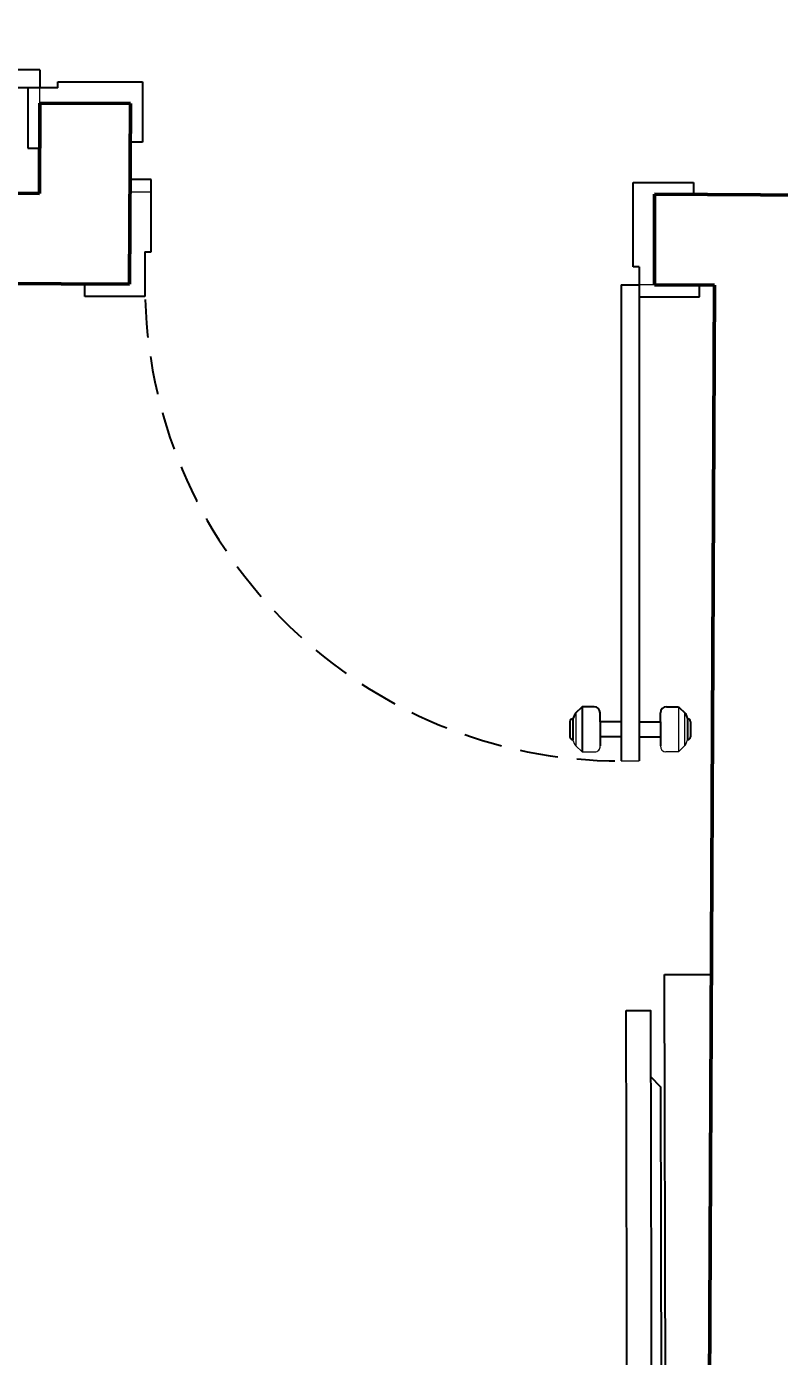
# Model space of a CAD drawing. Header units: millimetres. Extents: x 103208 to 171806, y -164 to 10038.
# Drawn here: x 117184.5 to 117309.3, y 6123.2 to 6343.8 of the extents above; entities that cross this region are included whole.
import ezdxf

# ---------------------------------------------------------------- set-up
doc = ezdxf.new("R2010")
doc.units = ezdxf.units.MM
doc.linetypes.add('HIDDEN', pattern=[9.525, 6.35, -3.175])
for name, color, linetype in [('ACESSORIOS', 2, 'Continuous'), ('PN010', 1, 'Continuous'), ('PORTAS', 3, 'Continuous'), ('Portas-Projeção', 55, 'HIDDEN')]:
    doc.layers.add(name, color=color, linetype=linetype)
for name, color, linetype, lineweight in [('MEDIDAS', 7, 'Continuous', 0), ('Parede Baixa', 5, 'Continuous', 50), ('Portas - Janelas', 2, 'Continuous', 20)]:
    doc.layers.add(name, color=color, linetype=linetype, lineweight=lineweight)
doc.styles.add('Valéria', font='romantic.ttf', dxfattribs={"height": 10})
doc.dimstyles.new('Cota - 50', dxfattribs={"dimtxt": 10, "dimasz": 5, "dimexe": 10, "dimexo": 20, "dimgap": 5, "dimtad": 1, "dimtxsty": 'Valéria', "dimblk": 'DOT', "dimcen": 0, "dimclrd": 12, "dimclre": 12, "dimclrt": 2, "dimazin": 2, "dimtfac": 1, "dimtix": 1, "dimtmove": 0, "dimatfit": 3, "dimldrblk": 'DOT', "dimfxl": 1, "dimarcsym": 0})

# ---------------------------------------------------------------- blocks, each defined once
blk = doc.blocks.new('_Dot')
at = {"color": 0, "linetype": 'ByBlock', "lineweight": -2}
blk.add_line((-0.5, 0), (-1, 0), dxfattribs=at)
at = {"color": 0, "linetype": 'ByBlock', "const_width": 0.5}
blk.add_lwpolyline([(-0.25, 0, 1), (0.25, 0, 1)], format="xyb", close=True, dxfattribs=at)
blk = doc.blocks.new('*D888')
at = {"layer": 'Defpoints', "color": 0, "transparency": 16777216}
for p in [(119310.37, 6770.07, 9825), (119409.15, 6632.8), (116870.38, 5014.37, 9825)]:
    blk.add_point(p, dxfattribs=at)
at = {"layer": 'MEDIDAS', "color": 12, "lineweight": -2, "transparency": 16777216}
for p, q in [((119322.05, 6753.84), (119414.99, 6624.68)), ((116973.22, 4880.02), (119405.09, 6629.88)), ((116882.06, 4998.14), (116975, 4868.98))]:
    blk.add_line(p, q, dxfattribs=at)
at = {"layer": 'MEDIDAS', "color": 12, "lineweight": -2, "transparency": 16777216, "xscale": 5, "yscale": 5, "zscale": 5}
for p, rotation in [((119409.15, 6632.8), 35.73698977606095), ((116969.16, 4877.1), 215.736989776061)]:
    blk.add_blockref('_Dot', p, dxfattribs=dict(at, rotation=rotation))
at = {"layer": 'MEDIDAS', "color": 2, "transparency": 16777216, "insert": (118183.23, 5763.18), "char_height": 10, "attachment_point": 5, "rotation": 35.737, "style": 'Valéria'}
blk.add_mtext('3006', dxfattribs=at)

msp = doc.modelspace()

# ---------------------------------------------------------------- linework, layer by layer
msp.add_line((117283.91575, 6180.53423), (117287.94167, 6180.54347))
at = {"layer": 'ACESSORIOS', "color": 2, "linetype": 'Continuous'}
for p, q in [((117184.66239, 6333.62077, 9825), (117184.66239, 6323.62077, 9825)), ((117203.66239, 6334.62077, 9825), (117203.66239, 6324.63581, 9825)), ((117285.09124, 6317.95149, 9825), (117295.07621, 6317.95149, 9825)), ((117286.09124, 6298.95149, 9825), (117296.09124, 6298.95149, 9825))]:
    msp.add_line(p, q, dxfattribs=at)
at = {"layer": 'ACESSORIOS'}
for p, q in [((117203.66239, 6324.63581, 9825), (117201.66239, 6324.63581, 9825)), ((117184.66239, 6323.62077, 9825), (117186.66239, 6323.62077, 9825)), ((117295.07621, 6317.95149, 9825), (117295.07621, 6315.95149, 9825)), ((117296.09124, 6298.95149, 9825), (117296.09124, 6300.95149, 9825)), ((117290.56635, 6052.92522), (117290.25983, 6186.50055)), ((117290.25983, 6186.50055), (117298.11952, 6186.50055))]:
    msp.add_line(p, q, dxfattribs=at)
at = {"layer": 'Parede Baixa'}
for p, q in [((117186.66239, 6331.12077, 9825), (117186.59089, 6316.12094, 9825)), ((117186.66239, 6331.12077, 9825), (117201.66222, 6331.04927, 9825)), ((117201.66222, 6331.04927, 9825), (117201.51922, 6301.04961, 9825)), ((117186.59089, 6316.12094, 9825), (116891.59424, 6317.52704, 9825)), ((117376.58951, 6315.56313, 9825), (117288.59124, 6315.98257, 9825)), ((117288.59124, 6300.95149, 9825), (117288.59124, 6315.98257, 9825)), ((117201.51922, 6301.04961, 9825), (116891.52274, 6302.52721, 9825)), ((117298.59124, 6300.90382, 9825), (117288.59124, 6300.95149, 9825)), ((117298.59124, 6300.90382, 9825), (117297.1598, 6000.59034, 9825))]:
    msp.add_line(p, q, dxfattribs=at)
at = {"layer": 'PN010'}
for p, q in [((117287.96682, 6169.58528), (117289.62844, 6167.89343)), ((117289.62844, 6167.89343), (117289.84898, 6071.78547))]:
    msp.add_line(p, q, dxfattribs=at)
msp.add_lwpolyline([(117283.91575, 6180.53423), (117287.94167, 6180.54347), (117288.21703, 6060.54378), (117284.19111, 6060.53455)], close=True, dxfattribs=at)
at = {"layer": 'PORTAS', "color": 2, "linetype": 'Continuous'}
for p, q in [((117186.66239, 6336.62077, 9825), (117107.66239, 6336.62077, 9825)), ((117186.66239, 6336.62077, 9825), (117186.66239, 6333.62077, 9825)), ((117186.66239, 6333.62077, 9825), (117107.66239, 6333.62077, 9825)), ((117189.66239, 6333.62077, 9825), (117184.66239, 6333.62077, 9825)), ((117189.66239, 6333.62077, 9825), (117189.66239, 6334.62077, 9825)), ((117189.66239, 6334.62077, 9825), (117203.66239, 6334.62077, 9825)), ((117205.09124, 6318.45613, 9825), (117201.60219, 6318.45613, 9825)), ((117205.09124, 6306.42294, 9825), (117205.09124, 6318.45613, 9825)), ((117285.09124, 6303.95149, 9825), (117285.09124, 6317.95149, 9825)), ((117204.08967, 6306.42294, 9825), (117205.09124, 6306.42294, 9825)), ((117204.08967, 6306.42294, 9825), (117204.08967, 6299.00735, 9825)), ((117286.09124, 6303.95149, 9825), (117285.09124, 6303.95149, 9825)), ((117286.09124, 6303.95149, 9825), (117286.09124, 6298.95149, 9825)), ((117194.08967, 6299.00735, 9825), (117194.08967, 6301.08503, 9825)), ((117283.09124, 6300.95149, 9825), (117283.09124, 6221.95149, 9825)), ((117283.09124, 6300.95149, 9825), (117286.09124, 6300.95149, 9825)), ((117286.09124, 6300.95149, 9825), (117286.09124, 6221.95149, 9825)), ((117204.08967, 6299.00735, 9825), (117194.08967, 6299.00735, 9825)), ((117275.44479, 6229.80504, 9825), (117275.09124, 6228.95149, 9825)), ((117276.59124, 6230.95149, 9825), (117275.44479, 6229.80504, 9825)), ((117276.59124, 6230.95149, 9825), (117276.59124, 6223.45149, 9825)), ((117278.59124, 6230.95149, 9825), (117276.59124, 6230.95149, 9825)), ((117279.59124, 6228.45149, 9825), (117279.59124, 6229.95149, 9825)), ((117289.59124, 6228.45149, 9825), (117289.59124, 6229.95149, 9825)), ((117290.59124, 6230.95149, 9825), (117292.59124, 6230.95149, 9825)), ((117292.59124, 6230.95149, 9825), (117293.73769, 6229.80504, 9825)), ((117292.65913, 6230.8836, 9825), (117292.59124, 6230.81571, 9825)), ((117293.73769, 6229.80504, 9825), (117294.09124, 6228.95149, 9825)), ((117274.59124, 6228.45149, 9825), (117274.59124, 6225.95149, 9825)), ((117275.09124, 6228.95149, 9825), (117275.09124, 6225.45149, 9825)), ((117283.09124, 6228.45149, 9825), (117279.59124, 6228.45149, 9825)), ((117279.59124, 6228.45149, 9825), (117279.59124, 6225.95149, 9825)), ((117286.09124, 6228.45149, 9825), (117289.59124, 6228.45149, 9825)), ((117289.59124, 6228.45149, 9825), (117289.59124, 6225.95149, 9825)), ((117294.09124, 6228.95149, 9825), (117294.09124, 6225.45149, 9825)), ((117294.59124, 6228.45149, 9825), (117294.59124, 6225.95149, 9825)), ((117283.09124, 6225.95149, 9825), (117279.59124, 6225.95149, 9825)), ((117279.59124, 6225.95149, 9825), (117279.59124, 6224.45149, 9825)), ((117286.09124, 6225.95149, 9825), (117289.59124, 6225.95149, 9825)), ((117289.59124, 6225.95149, 9825), (117289.59124, 6224.45149, 9825))]:
    msp.add_line(p, q, dxfattribs=at)
for centre, radius, start, end in [((117278.59124, 6229.95149, 9825), 1, 0, 90), ((117290.59124, 6229.95149, 9825), 1, 90, 180), ((117275.09124, 6228.45149, 9825), 0.5, 90, 180), ((117294.09124, 6228.45149, 9825), 0.5, 0, 90), ((117275.09124, 6225.95149, 9825), 0.5, 180, 270), ((117294.09124, 6225.95149, 9825), 0.5, 270, 0)]:
    msp.add_arc(centre, radius, start, end, dxfattribs=at)
at = {"layer": 'Portas - Janelas'}
for p, q in [((117186.66239, 6331.12077, 9825), (117186.66239, 6333.62077, 9825)), ((117201.59223, 6316.36634, 9825), (117205.09263, 6316.36634, 9825)), ((117288.59124, 6300.95149, 9825), (117286.09124, 6300.95149, 9825)), ((117275.44479, 6224.59794, 9825), (117275.59124, 6224.45149, 9825)), ((117293.73769, 6224.59794, 9825), (117293.59124, 6224.45149, 9825)), ((117275.59124, 6224.45149, 9825), (117276.59124, 6223.45149, 9825)), ((117276.59124, 6223.45149, 9825), (117278.72083, 6223.45149, 9825)), ((117292.59124, 6223.45149, 9825), (117290.51118, 6223.45149, 9825)), ((117293.59124, 6224.45149, 9825), (117292.59124, 6223.45149, 9825)), ((117283.09124, 6221.95149, 9825), (117286.09124, 6221.95149, 9825))]:
    msp.add_line(p, q, dxfattribs=at)
at = {"layer": 'Portas - Janelas', "color": 2, "linetype": 'Continuous'}
for p, q in [((117275.59124, 6229.95149, 9825), (117275.59124, 6224.45149, 9825)), ((117292.59124, 6230.95149, 9825), (117292.59124, 6223.45149, 9825)), ((117293.59124, 6229.95149, 9825), (117293.59124, 6224.45149, 9825)), ((117275.44479, 6224.59794, 9825), (117275.09124, 6225.45149, 9825)), ((117293.73769, 6224.59794, 9825), (117294.09124, 6225.45149, 9825))]:
    msp.add_line(p, q, dxfattribs=at)
at = {"layer": 'Portas - Janelas'}
for centre, radius, start, end in [((117278.6781, 6224.36749, 9825), 0.917, 272.6710001, 5.255826), ((117290.57766, 6224.43579, 9825), 0.98654, 179.0881521, 266.1360537)]:
    msp.add_arc(centre, radius, start, end, dxfattribs=at)
at = {"layer": 'Portas-Projeção'}
msp.add_arc((117283.09124, 6300.95149, 9825), 79, 181.7522156, 270, dxfattribs=at)

# ---------------------------------------------------------------- dimensions: what is measured, and where the dimension line sits
at = {"layer": 'MEDIDAS'}
dim = msp.add_aligned_dim(p1=(116870.38258, 5014.37259, 9825), p2=(119310.3727, 6770.07308, 9825), distance=-169.12081, dimstyle='Cota - 50', dxfattribs=at)
dim.commit()
dim.dimension.update_dxf_attribs({"geometry": '*D888', "text_midpoint": (118183.2282, 5763.18349)})

doc.saveas('drawing.dxf')
